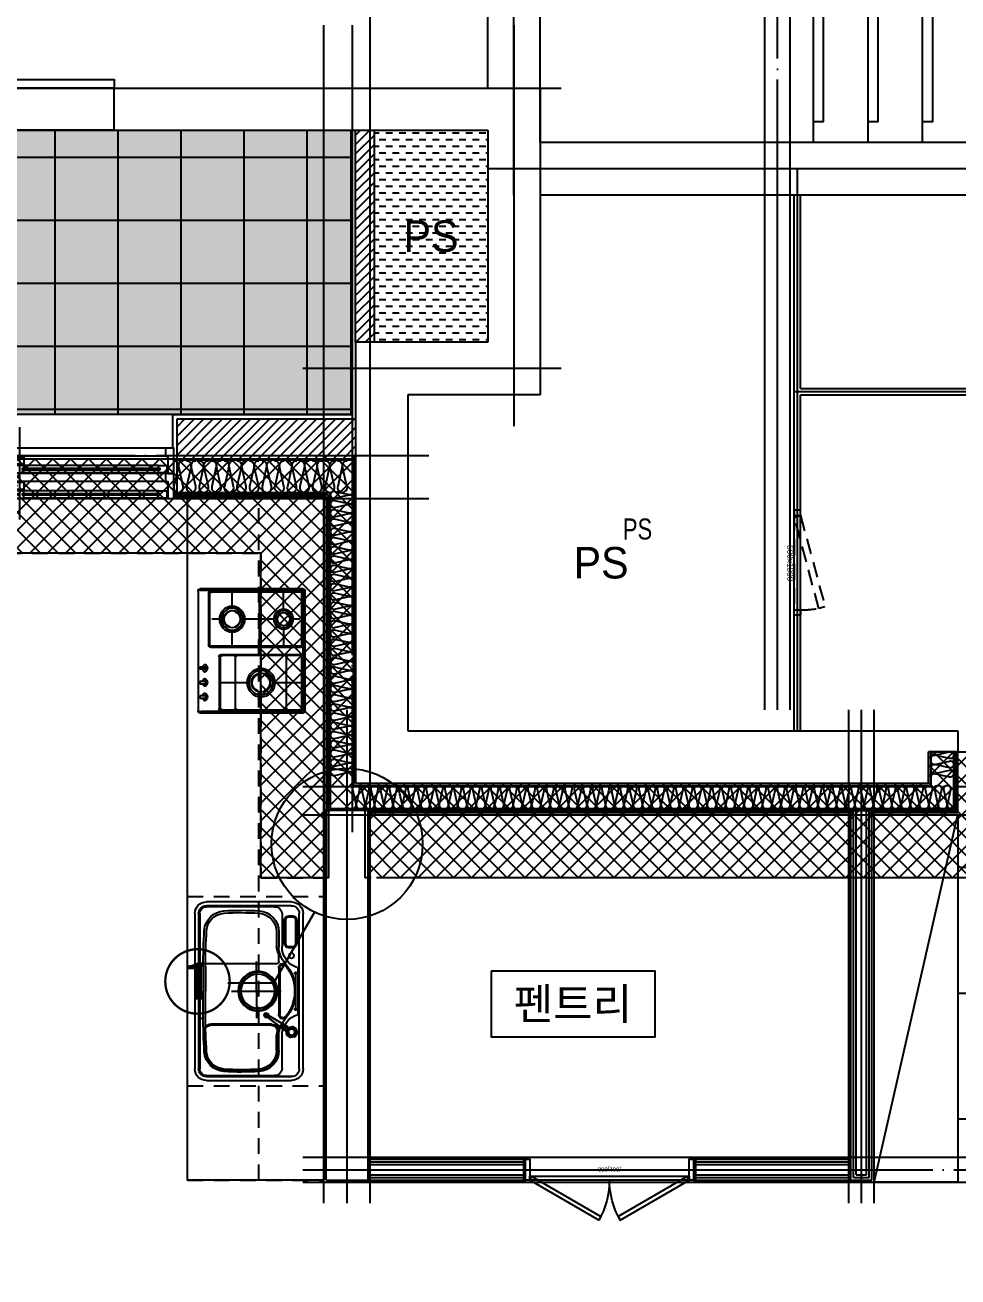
# Model space of a CAD drawing. Header units: millimetres. Extents: x -24416 to 92204, y -190080 to 23760.
# Drawn here: x 11959 to 16403, y -144708 to -138747 of the extents above; entities that cross this region are included whole.
import ezdxf
from ezdxf.enums import TextEntityAlignment as Align
from ezdxf.xclip import XClip

# ---------------------------------------------------------------- set-up
doc = ezdxf.new("R2010")
doc.units = ezdxf.units.MM
doc.header["$LTSCALE"] = 50
doc.header["$XCLIPFRAME"] = 0
for name, pattern in [('-HID', [2.5, 1.5, -1]), ('AUDIT_D_220706163347-0', [0]), ('CEN', [62, 60, -1, 0, -1]), ('HID', [2.5, 1.5, -1]), ('xr-101_102동-2F$0$HID', [2.3, 1.5, -0.8])]:
    doc.linetypes.add(name, pattern=pattern)
doc.layers.get('defpoints').update_dxf_attribs({"color": 139})
for name, color, linetype in [('A-SOL252', 252, 'Continuous'), ('A-STEEL', 4, 'Continuous'), ('A_HAT', 8, 'Continuous'), ('AA-XXXX-TEXT#LEV', 3, 'Continuous'), ('AA-단열-바닥-욕실', 30, 'Continuous'), ('ARDM', 7, 'Continuous'), ('CEN_CON', 1, 'CEN'), ('CEN_WALL', 12, 'CEN'), ('CONC', 2, 'Continuous'), ('dan1', 7, 'HID'), ('DOOR', 4, 'Continuous'), ('ELE3_CON', 7, 'Continuous'), ('ELE4', 4, 'Continuous'), ('ETC', 6, 'Continuous'), ('F-FUR-설치', 6, 'Continuous'), ('FIN', 6, 'Continuous'), ('FUR', 4, 'Continuous'), ('FUR_가전', 8, 'HID'), ('HAT', 9, 'Continuous'), ('INS', 252, 'Continuous'), ('ROM', 7, 'AUDIT_D_220706163347-0'), ('STAIR', 4, 'Continuous'), ('TEXT', 3, 'Continuous'), ('WAL', 3, 'Continuous'), ('WAL_DRY', 7, 'Continuous'), ('WIN', 4, 'Continuous'), ('X - 단위세대$0$ETC', 6, 'Continuous'), ('xr-101_102동-2F$0$AA-DWXM-DOOR(PS점검구)', 4, 'xr-101_102동-2F$0$HID'), ('논슬립', 251, 'Continuous'), ('바닥타일', 8, 'Continuous'), ('실명', 3, 'AUDIT_D_220706163347-0'), ('실명박스', 7, 'AUDIT_D_220706163347-0')]:
    doc.layers.add(name, color=color, linetype=linetype)
for name, color, linetype, plot in [('AA-CEN', 1, 'CEN', False), ('AA-XXXX-MC', 153, 'AUDIT_D_220706163347-0', False), ('Def-PrintX', 147, 'Continuous', False), ('Defpoint', 135, 'Continuous', False), ('MC', 135, 'Continuous', False), ('X - 단위세대$0$0_임시', 134, 'Continuous', False), ('xr-101_102동-2F$0$DEFPOINT', 231, 'Continuous', False)]:
    doc.layers.add(name, color=color, linetype=linetype, plot=plot)
doc.styles.add('HAUD01', font='Dotum.ttf')
doc.styles.add('HAUD02', font='Dotum.ttf', dxfattribs={"width": 0.8})
doc.styles.add('xr-101_102동-2F$0$HAUD01', font='Dotum.ttf')
doc.styles.add('돋움', font='Dotum.ttf')
pattern_1 = [(45, (-296297.877, -137577.174), (-22.4506403, 22.4506403), [])]

# ---------------------------------------------------------------- blocks, each defined once
blk = doc.blocks.new('STA-1')
at = {"layer": 'STAIR'}
for p, q in [((-3120, -1210), (-3120, 0)), ((-2860, -1210), (-2860, 0)), ((-2600, -1210), (-2600, 0)), ((-2340, -1210), (-2340, 0)), ((-2080, -1210), (-2080, 0)), ((-1820, -1210), (-1820, 0)), ((-1560, -1210), (-1560, 0)), ((-1300, -1210), (-1300, 0)), ((-3120, -605), (-600, -605)), ((-600, -1995), (-600, -605)), ((-3120, -1275), (-3120, -1260)), ((-3120, -1275), (-3120, -1260)), ((-2860, -1275), (-2860, -1260)), ((-2600, -1275), (-2600, -1260)), ((-2340, -1275), (-2340, -1260)), ((-2080, -1275), (-2080, -1260)), ((-1820, -1275), (-1820, -1260)), ((-1560, -1275), (-1560, -1260)), ((-1300, -1275), (-1300, -1260)), ((-3120, -1340), (-3120, -1325)), ((-3120, -1340), (-3120, -1325)), ((-2860, -1340), (-2860, -1325)), ((-2600, -1340), (-2600, -1325)), ((-2340, -1340), (-2340, -1325)), ((-2080, -1340), (-2080, -1325)), ((-1820, -1340), (-1820, -1325)), ((-1560, -1340), (-1560, -1325)), ((-1300, -1340), (-1300, -1325)), ((-3120, -2600), (-3120, -1390)), ((-2860, -2600), (-2860, -1390)), ((-2600, -2600), (-2600, -1390)), ((-2340, -2600), (-2340, -1390)), ((-2080, -2600), (-2080, -1390)), ((-1820, -2600), (-1820, -1390)), ((-1560, -2600), (-1560, -1390)), ((-1300, -2600), (-1300, -1390)), ((-3120, -1995), (-2080, -1995)), ((-1820, -1995), (-600, -1995))]:
    blk.add_line(p, q, dxfattribs=at)
for points in [[(-1200, -1390), (-1200, -1210), (-3220, -1210), (-3220, -1390)], [(-1250, -1340), (-1250, -1260), (-3170, -1260), (-3170, -1340)], [(-1300, -1325), (-1300, -1275), (-3120, -1275), (-3120, -1325)], [(-2080, -1995), (-2148, -1909.7), (-2148, -1942.1), (-2086.5, -1995), (-2148, -2047.9), (-2148, -2080.3)], [(-1820, -1995), (-1752, -1909.7), (-1752, -1942.1), (-1813.5, -1995), (-1752, -2047.9), (-1752, -2080.3)]]:
    blk.add_lwpolyline(points, close=True, dxfattribs=at)
blk.add_lwpolyline([(-2157.1, -2767.7), (-1956.5, -2019.1), (-1999.9, -2007.5), (-1900.1, -1982.5), (-1943.5, -1970.9), (-1742.9, -1222.3)], dxfattribs=at)
for centre in [(-3120, -605), (-3120, -1995)]:
    blk.add_circle(centre, 50, dxfattribs=at)
at = {"layer": '논슬립'}
for points in [[(-3120, -100), (-3170, -100), (-3170, -1110), (-3120, -1110)], [(-2860, -100), (-2910, -100), (-2910, -1110), (-2860, -1110)], [(-2600, -100), (-2650, -100), (-2650, -1110), (-2600, -1110)], [(-2340, -100), (-2390, -100), (-2390, -1110), (-2340, -1110)], [(-2080, -100), (-2130, -100), (-2130, -1110), (-2080, -1110)], [(-1820, -100), (-1870, -100), (-1870, -1110), (-1820, -1110)], [(-1560, -100), (-1610, -100), (-1610, -1110), (-1560, -1110)], [(-1300, -100), (-1350, -100), (-1350, -1110), (-1300, -1110)], [(-3120, -2500), (-3070, -2500), (-3070, -1490), (-3120, -1490)], [(-2860, -2500), (-2810, -2500), (-2810, -1490), (-2860, -1490)], [(-2600, -2500), (-2550, -2500), (-2550, -1490), (-2600, -1490)], [(-2340, -2500), (-2290, -2500), (-2290, -1490), (-2340, -1490)], [(-2080, -2500), (-2030, -2500), (-2030, -1490), (-2080, -1490)], [(-1820, -2500), (-1770, -2500), (-1770, -1490), (-1820, -1490)], [(-1560, -2500), (-1510, -2500), (-1510, -1490), (-1560, -1490)], [(-1300, -2500), (-1250, -2500), (-1250, -1490), (-1300, -1490)]]:
    blk.add_lwpolyline(points, dxfattribs=at)
blk = doc.blocks.new('A$C38A1636F')
at = {"layer": 'xr-101_102동-2F$0$AA-DWXM-DOOR(PS점검구)'}
for p, q in [((225, 0), (-225, 0)), ((-225, -30), (225, -30))]:
    blk.add_line(p, q, dxfattribs=at)
for points in [[(-250, 0), (-225, 0), (-225, -30), (-250, -30)], [(250, 0), (225, 0), (225, -30), (250, -30)], [(-209.7, -146.5), (-217.4, -117.5), (217.2, -1), (225, -30)]]:
    blk.add_lwpolyline(points, close=True, dxfattribs=at)
blk.add_arc((385.2, -21.3), 610.2, 180.81816, 189.07051, dxfattribs=at)
at = {"layer": 'xr-101_102동-2F$0$DEFPOINT', "style": 'xr-101_102동-2F$0$HAUD01'}
blk.add_text('500x1000', height=30, rotation=180, dxfattribs=at).set_placement((-2.5, 18.6), align=Align.MIDDLE_CENTER)
blk = doc.blocks.new('CO-106-MF', base_point=(321577.8, -11662.9))
at = {"layer": 'A-STEEL'}
for p, q in [((352677.8, -11662.9), (352677.8, -9112.9)), ((352707.8, -10032.9), (352707.8, -9112.9)), ((352707.8, -10032.9), (356887.8, -10032.9)), ((352707.8, -10062.9), (356917.8, -10062.9)), ((352707.8, -11662.9), (352707.8, -10062.9))]:
    blk.add_line(p, q, dxfattribs=at)
at = {"layer": 'CEN_CON'}
for p, q in [((351342.8, -9112.9), (351342.8, -6012.9)), ((356917.8, -8987.9), (351217.8, -8987.9)), ((352692.8, -11662.9), (352692.8, -8987.9)), ((352677.8, -10047.9), (356917.8, -10047.9))]:
    blk.add_line(p, q, dxfattribs=at)
at = {"layer": 'CONC'}
for p, q in [((351217.8, -8602.9), (351217.8, -6012.9)), ((351467.8, -8862.9), (351467.8, -6262.9)), ((356917.8, -8862.9), (351467.8, -8862.9)), ((356917.8, -9112.9), (351467.8, -9112.9))]:
    blk.add_line(p, q, dxfattribs=at)
at = {"rotation": 180}
blk.add_blockref('STA-1', (351467.8, -8862.9), dxfattribs=at)
at = {"layer": 'AA-XXXX-TEXT#LEV', "rotation": 90}
blk.add_blockref('A$C38A1636F', (352677.8, -10862.9), dxfattribs=at)
at = {"layer": 'Def-PrintX', "style": 'HAUD02', "width": 0.8}
blk.add_text('PS', height=100, dxfattribs=at).set_placement((351861.6, -10752.4))
blk = doc.blocks.new('WIN_이중창_1500')
at = {"layer": 'Defpoint'}
for p, q in [((-15, 240), (-15, 0)), ((1485, 240), (1485, 0))]:
    blk.add_line(p, q, dxfattribs=at)
at = {"layer": 'WIN'}
blk.add_line((735, -100), (735, 340), dxfattribs=at)
at = {"layer": 'WIN', "color": 8}
for p, q in [((1442, 240), (28, 240)), ((715, 196), (73, 196)), ((1397, 237), (755, 237)), ((1397, 202), (755, 202)), ((1430, 158), (40, 158)), ((1430, 120), (40, 120)), ((715, 161), (73, 161)), ((715, 76), (73, 76)), ((1397, 117), (755, 117)), ((1397, 82), (755, 82)), ((1430, 38), (40, 38)), ((1430, 0), (40, 0)), ((715, 41), (73, 41))]:
    blk.add_line(p, q, dxfattribs=at)
at = {"layer": 'WIN'}
for points in [[(40, 158), (28, 158), (28, 240), (0, 240), (0, 120), (40, 120), (40, 158)], [(1430, 158), (1442, 158), (1442, 240), (1470, 240), (1470, 120), (1430, 120), (1430, 158)], [(73, 175.5), (73, 161), (33, 161), (33, 196), (73, 196), (73, 181.5)], [(722, 181.5), (722, 175.5), (66, 175.5), (66, 181.5), (722, 181.5)], [(755, 216.5), (755, 202), (715, 202), (715, 237), (755, 237), (755, 222.5)], [(715, 175.5), (715, 161), (755, 161), (755, 196), (715, 196), (715, 181.5)], [(1404, 222.5), (1404, 216.5), (748, 216.5), (748, 222.5), (1404, 222.5)], [(1397, 216.5), (1397, 202), (1437, 202), (1437, 237), (1397, 237), (1397, 222.5)], [(40, 38), (28, 38), (28, 120), (0, 120), (0, 0), (40, 0), (40, 38)], [(1430, 38), (1442, 38), (1442, 120), (1470, 120), (1470, 0), (1430, 0), (1430, 38)], [(73, 55.5), (73, 41), (33, 41), (33, 76), (73, 76), (73, 61.5)], [(722, 61.5), (722, 55.5), (66, 55.5), (66, 61.5), (722, 61.5)], [(755, 96.5), (755, 82), (715, 82), (715, 117), (755, 117), (755, 102.5)], [(715, 55.5), (715, 41), (755, 41), (755, 76), (715, 76), (715, 61.5)], [(1404, 102.5), (1404, 96.5), (748, 96.5), (748, 102.5), (1404, 102.5)], [(1397, 96.5), (1397, 82), (1437, 82), (1437, 117), (1397, 117), (1397, 102.5)]]:
    blk.add_lwpolyline(points, dxfattribs=at)
blk = doc.blocks.new('insul1')
blk.add_lwpolyline([(0, 0, 0.480617), (0.146, 0.183), (0.004, 0.817, -1.249969), (0.296, 0.817), (0.154, 0.183, 0.480617), (0.3, 0, 0.480617)], format="xyb")
blk = doc.blocks.new('DOOR-800(100)')
at = {"layer": 'DOOR'}
for points in [[(359.1, 272.7), (349.1, 290), (20, 100), (30, 82.7)], [(440.9, 272.7), (450.9, 290), (780, 100), (770, 82.7)], [(20, 100), (0, 100), (0, 0), (20, 0)], [(780, 80), (780, 100), (20, 100), (20, 80)], [(800, 100), (780, 100), (780, 0), (800, 0)]]:
    blk.add_lwpolyline(points, close=True, dxfattribs=at)
for centre, start, end in [((20, 100), 0, 30), ((780, 100), 150, 180)]:
    blk.add_arc(centre, 380, start, end, dxfattribs=at)
at = {"layer": 'X - 단위세대$0$0_임시'}
for p, q in [((-10, 0), (-10, 100)), ((810, 0), (810, 100))]:
    blk.add_line(p, q, dxfattribs=at)
at = {"layer": 'X - 단위세대$0$0_임시', "style": 'HAUD02'}
blk.add_text('800(100)', height=20, dxfattribs=at).set_placement((400.3, 46.2), align=Align.MIDDLE)
blk = doc.blocks.new('K-sink')
at = {"layer": 'FUR'}
for p, q in [((-370, -105), (370, -105)), ((-425, -565), (-425, -160)), ((-407, -160), (-407, -565)), ((-407, -565), (-407, -160)), ((-370, -123), (370, -123)), ((-208.1, -150.2), (-210.6, -162.4)), ((-208.1, -150.2), (-210.6, -162.4)), ((-210.6, -162.4), (-203.8, -172.8)), ((-210.6, -162.4), (-203.8, -172.8)), ((-197.8, -143.4), (-208.1, -150.2)), ((-197.8, -143.4), (-208.1, -150.2)), ((-203.8, -172.8), (-191.6, -175.3)), ((-203.8, -172.8), (-191.6, -175.3)), ((-185.6, -145.9), (-197.8, -143.4)), ((-185.6, -145.9), (-197.8, -143.4)), ((-191.6, -175.3), (-181.2, -168.4)), ((-191.6, -175.3), (-181.2, -168.4)), ((-178.7, -156.2), (-185.6, -145.9)), ((-178.7, -156.2), (-185.6, -145.9)), ((-181.2, -168.4), (-178.7, -156.2)), ((-181.2, -168.4), (-178.7, -156.2)), ((-108.2, -128), (108.2, -128)), ((206.6, -155.1), (206.6, -172.4)), ((339.1, -135.1), (226.6, -135.1)), ((359.1, -172.4), (359.1, -155.1)), ((407, -160), (407, -565)), ((425, -160), (425, -565)), ((-367, -205), (-211.7, -205)), ((-282.3, -220), (-192, -220)), ((-282.3, -220), (-211.7, -220)), ((130, -230), (130, -602)), ((140, -220), (211.7, -220)), ((367, -205), (211.7, -205)), ((282.3, -220), (211.7, -220)), ((226.6, -192.4), (339.1, -192.4)), ((-402, -565), (-402, -240)), ((-157, -255), (-157, -544.5)), ((402, -240), (402, -565)), ((-129.7, -584.6), (-130.3, -592.4)), ((-118, -580), (0, -580)), ((118, -580), (0, -580)), ((129.7, -584.6), (130.3, -592.4)), ((135.3, -597), (-370, -597)), ((370, -602), (-370, -602)), ((370, -620), (-370, -620)), ((370, -597), (135.3, -597))]:
    blk.add_line(p, q, dxfattribs=at)
at = {"layer": 'FUR', "ltscale": 0.6}
for p, q in [((-217.1, -144.2), (-221.2, -164.5)), ((-221.2, -164.5), (-209.8, -181.7)), ((-199.9, -132.8), (-217.1, -144.2)), ((-179.6, -136.9), (-199.9, -132.8)), ((-191.6, -175.3), (-169.5, -208.6)), ((-189.5, -185.9), (-172.2, -174.4)), ((-168.1, -154.1), (-179.6, -136.9)), ((-172.2, -174.4), (-168.1, -154.1)), ((-209.8, -181.7), (-189.5, -185.9))]:
    blk.add_line(p, q, dxfattribs=at)
at = {"layer": 'FUR', "color": 199}
for p, q in [((-76.6, -140), (-93.4, -140)), ((87.5, -140), (-87.5, -140)), ((-85, -148.4), (-85, -131.6)), ((93.4, -140), (76.6, -140)), ((85, -148.4), (85, -131.6)), ((-282.3, -231), (-211.7, -231)), ((0, -445), (0, -208.5)), ((0, -326.8), (-129.1, -326.8)), ((0, -326.8), (140.9, -326.8))]:
    blk.add_line(p, q, dxfattribs=at)
at = {"layer": 'FUR', "color": 199, "ltscale": 0.5}
for p, q in [((211.6, -155.1), (211.6, -172.4)), ((339.1, -140.1), (226.6, -140.1)), ((354.1, -172.4), (354.1, -155.1)), ((-282.3, -226), (-192, -226)), ((-122.6, -189.3), (-120.6, -186.7)), ((110.6, -215), (-110.6, -215)), ((122.6, -189.3), (120.3, -186.5)), ((282.3, -231), (211.7, -231)), ((226.6, -187.4), (339.1, -187.4)), ((-162, -256), (-162, -543.5)), ((-118, -569), (0, -569)), ((118, -569), (0, -569))]:
    blk.add_line(p, q, dxfattribs=at)
at = {"layer": 'FUR', "ltscale": 0.5}
blk.add_line((110.6, -220), (-110.6, -220), dxfattribs=at)
at = {"layer": 'FUR', "color": 199}
for centre, radius in [((-195.2, -158.9), 21.9), ((-85, -140), 2.5), ((85, -140), 2.5), ((0, -320), 90), ((0, -320), 81)]:
    blk.add_circle(centre, radius, dxfattribs=at)
at = {"layer": 'FUR'}
for centre, radius in [((169.6, -160), 12.2), ((0, -320), 94.5)]:
    blk.add_circle(centre, radius, dxfattribs=at)
for centre, radius, start, end in [((-370, -160), 55, 90, 180), ((370, -160), 55, 0, 90), ((-370, -160), 37, 90, 180), ((-211.7, -100), 105, 270, 343.31935), ((0, -340), 200, 90, 131.40962), ((-108.2, -131), 3, 90, 163.31935), ((0, -340), 200, 48.59038, 90), ((108.2, -131), 3, 16.68065, 90), ((211.7, -100), 105, 196.68065, 270), ((226.6, -155.1), 20, 90, 180), ((226.6, -172.4), 20, 180, 270), ((339.1, -155.1), 20, 360, 90), ((339.1, -172.4), 20, 270, 0), ((370, -160), 37, 0, 90), ((-367, -240), 35, 90, 180), ((-282.3, -320), 100, 90, 176.17745), ((-211.7, -100), 120, 270, 311.40962), ((-192, -255), 35, 0, 90), ((140, -230), 10, 90.02498, 180), ((211.7, -100), 120, 228.59038, 270), ((282.3, -320), 100, 3.82255, 90), ((367, -240), 35, 0, 90), ((914.2, -400), 1299.2, 176.17512, 183.59876), ((-915, -400), 1300, 356.40356, 3.82255), ((-282.6, -475.3), 100, 183.59644, 266.1102), ((282.6, -475.3), 100, 273.8898, 356.40356), ((-370, -565), 55, 180, 270), ((-370, -565), 37, 180, 270), ((-370, -565), 32, 180, 270), ((-140.2, 1619.9), 2200, 266.1102, 270.57759), ((-192, -544.5), 35, 268.62723, 0), ((-135.3, -592), 5, 270, 355), ((-124.7, -585.1), 5, 90.40284, 175), ((140.2, 1619.9), 2200, 269.42241, 273.8898), ((140.2, 1619.9), 2200, 269.42241, 269.59716), ((124.7, -585.1), 5, 5, 89.59716), ((138.7, -588.4), 8.66, 181.05594, 263.17769), ((135.3, -592), 5, 185, 270), ((370, -565), 32, 270, 0), ((370, -565), 37, 270, 0), ((370, -565), 55, 270, 0)]:
    blk.add_arc(centre, radius, start, end, dxfattribs=at)
at = {"layer": 'FUR', "color": 199, "ltscale": 0.5}
for centre, radius, start, end in [((0, -340), 195, 90, 128.18582), ((0, -340), 195, 51.92602, 90), ((226.6, -155.1), 15, 90, 180), ((226.6, -172.4), 15, 180, 270), ((339.1, -155.1), 15, 0, 90), ((339.1, -172.4), 15, 270, 0), ((-282.3, -320), 94, 90, 176.17745), ((-192, -256), 30, 0, 90), ((-112.1, -200.1), 15, 134.24852, 274.39442), ((112.1, -200.1), 15, 265.60558, 45.75148), ((222.9, -131.6), 100, 228.77437, 263.51916), ((282.3, -320), 89, 3.82255, 90), ((915, -400), 1294, 176.17745, 183.59644), ((-915, -400), 1289, 356.40356, 3.82255), ((-282.6, -475.3), 94, 183.59644, 266.1102), ((282.6, -475.3), 89, 273.8898, 356.40356), ((-140.2, 1619.9), 2194, 266.1102, 268.6266), ((-192, -543.5), 30, 268.6266, 0), ((140.2, 1619.9), 2189, 269.42241, 273.8898)]:
    blk.add_arc(centre, radius, start, end, dxfattribs=at)
at = {"layer": 'FUR', "color": 199}
for centre, radius, start, end in [((-282.3, -320), 89, 90, 176.17745), ((-222.9, -131.6), 100, 276.48084, 311.22563), ((914.2, -400), 1288.2, 176.17512, 183.59876), ((-282.6, -475.3), 89, 183.59644, 266.1102), ((-140.2, 1619.9), 2189, 266.1102, 270.57759)]:
    blk.add_arc(centre, radius, start, end, dxfattribs=at)
at = {"layer": 'FUR', "ltscale": 0.5}
for centre, start, end in [((-112.1, -200.1), 134.24852, 274.39442), ((112.1, -200.1), 265.60558, 45.75148)]:
    blk.add_arc(centre, 20, start, end, dxfattribs=at)
at = {"layer": 'FUR', "ltscale": 0.6}
for points in [[(-221.2, -164.5), (-210.6, -162.4), (-208.1, -150.2), (-217.1, -144.2)], [(-209.8, -181.7), (-203.8, -172.8), (-210.6, -162.4), (-221.2, -164.5)], [(-217.1, -144.2), (-199.9, -132.8), (-197.8, -143.4), (-208.1, -150.2)], [(-209.8, -181.7), (-189.5, -185.9), (-191.6, -175.3), (-203.8, -172.8)], [(-199.9, -132.8), (-197.8, -143.4), (-185.6, -145.9), (-179.6, -136.9)], [(-184, -194.2), (-189.5, -185.9), (-191.6, -175.3), (-184, -194.2)], [(-191.6, -175.3), (-169.5, -208.6), (-191.6, -175.3)], [(-179.6, -136.9), (-185.6, -145.9), (-178.7, -156.2), (-168.1, -154.1)], [(-172.2, -174.4), (-168.1, -154.1), (-178.7, -156.2), (-181.2, -168.4)], [(-172.2, -174.4), (-166.7, -182.8), (-166.7, -182.8), (-181.2, -168.4)], [(-159.1, -201.7), (-181.2, -168.4), (-181.2, -168.4), (-159.1, -201.7)], [(-124.5, -274.7), (-124.5, -274.7), (-184, -194.2)], [(-115.8, -269), (-115.3, -268.8), (-124.9, -275.1), (-124.5, -274.7)], [(-115.1, -273.3), (-115.8, -269), (-124.5, -274.7), (-120.8, -277.1)], [(-124.2, -286.5), (-120.4, -284), (-114.2, -287.1), (-113.9, -291.7)], [(-104.4, -285.4), (-113.9, -291.7), (-114.2, -287.1), (-108.5, -283.3)], [(-105.1, -273.9), (-108.9, -276.4), (-108.5, -283.3), (-104.4, -285.4)]]:
    blk.add_3dface(points, dxfattribs=at)
at = {"layer": 'FUR', "ltscale": 0.6, "invisible_edges": 8}
for points in [[(-191.6, -175.3), (-203.8, -172.8), (-210.6, -162.4), (-208.1, -150.2)], [(-197.8, -143.4), (-185.6, -145.9), (-178.7, -156.2), (-181.2, -168.4)], [(-124.9, -275.1), (-124.5, -274.7), (-124.5, -274.7), (-120.8, -277.1)], [(-120.8, -277.1), (-120.4, -284), (-124.2, -286.5), (-124.9, -275.1)], [(-120.4, -284), (-120.8, -277.1), (-115.1, -273.3), (-108.9, -276.4)], [(-108.9, -276.4), (-108.5, -283.3), (-114.2, -287.1), (-120.4, -284)], [(-108.9, -276.4), (-105.1, -273.9), (-115.3, -268.8), (-115.8, -269)], [(-115.8, -269), (-115.8, -269), (-115.1, -273.3), (-108.9, -276.4)]]:
    blk.add_3dface(points, dxfattribs=at)
at = {"layer": 'FUR', "invisible_edges": 10}
blk.add_3dface([(-208.1, -150.2), (-197.8, -143.4), (-181.2, -168.4), (-191.6, -175.3)], dxfattribs=at)
at = {"layer": 'FUR'}
for points in [[(-189.5, -185.9), (-191.6, -175.3), (-181.2, -168.4), (-172.2, -174.4)], [(-166.7, -182.8), (-181.2, -168.4), (-191.6, -175.3), (-184, -194.2)], [(-181.2, -168.4), (-191.6, -175.3), (-169.5, -208.6), (-159.1, -201.7)], [(-169.5, -208.6), (-159.1, -201.7), (-181.2, -168.4), (-191.6, -175.3)], [(-172.2, -174.4), (-166.7, -182.8), (-184, -194.2), (-189.5, -185.9)], [(-184, -194.2), (-166.7, -182.8), (-115.8, -269), (-124.5, -274.7)], [(-115.8, -269), (-166.7, -182.8), (-184, -194.2), (-124.5, -274.7)], [(-115.8, -269), (-115.8, -269), (-166.7, -182.8)]]:
    blk.add_3dface(points, dxfattribs=at)
blk = doc.blocks.new('싱크')
at = {"layer": 'defpoints'}
for p, q in [((-18.3, 0), (-18.3, 1350)), ((631.7, 0), (631.7, 1350))]:
    blk.add_line(p, q, dxfattribs=at)
at = {"layer": 'defpoints', "linetype": '-HID'}
for p, q in [((631.7, 1350), (-18.3, 1350)), ((631.7, 450), (-18.3, 450)), ((631.7, 0), (-18.3, 0))]:
    blk.add_line(p, q, dxfattribs=at)
at = {"layer": 'FUR_가전', "rotation": 90}
blk.add_blockref('K-sink', (-23.3, 900), dxfattribs=at)
blk = doc.blocks.new('쿡탑')
at = {"layer": 'FUR'}
for p, q in [((460711, 189095.4), (460711, 189585.4)), ((460712, 189582.4), (460712, 189318.9)), ((460719, 189103.9), (460719, 189577.4)), ((460721, 189595.4), (461291, 189595.4)), ((460721, 189195.4), (460721, 189575.4)), ((460722, 189592.4), (461290, 189592.4)), ((460726, 189267.1), (460726, 189570.4)), ((460729, 189587.4), (461283, 189587.4)), ((460731, 189585.4), (461281, 189585.4)), ((460736, 189580.4), (460973.5, 189580.4)), ((460854.8, 189580.4), (460854.8, 189452.6)), ((460983.5, 189570.4), (460983.5, 189508.6)), ((460988.5, 189195.4), (460988.5, 189575.4)), ((461023.5, 189145.4), (461023.5, 189575.4)), ((461028.5, 189570.4), (461028.5, 189495.4)), ((461038.5, 189580.4), (461276, 189580.4)), ((461157.3, 189570.4), (461157.3, 189532.9)), ((461286, 189570.4), (461286, 189150.4)), ((461291, 189575.4), (461291, 189145.4)), ((461293, 189577.4), (461293, 189103.9)), ((461300, 189582.4), (461300, 189338.9)), ((461301, 189585.4), (461301, 189095.4)), ((460728, 189508.6), (460726, 189508.6)), ((460728, 189503.6), (460726, 189503.6)), ((460730.3, 189506.1), (460979.2, 189506.1)), ((460981.6, 189508.6), (460983.5, 189508.6)), ((460981.6, 189503.6), (460983.5, 189503.6)), ((460983.5, 189503.6), (460983.5, 189267.1)), ((461030.5, 189495.4), (461028.5, 189495.4)), ((461028.5, 189490.4), (461028.5, 189250.4)), ((461030.5, 189490.4), (461028.5, 189490.4)), ((461117.2, 189492.9), (461032.9, 189492.9)), ((461197.3, 189492.9), (461281.7, 189492.9)), ((461284.1, 189495.4), (461286, 189495.4)), ((461284.1, 189490.4), (461286, 189490.4)), ((461157.3, 189452.8), (461157.3, 189300.1)), ((460726, 189385.4), (460787.6, 189385.4)), ((460922, 189385.4), (460983.5, 189385.4)), ((461286, 189376.5), (461028.5, 189376.5)), ((460714, 189156.9), (460712, 189318.9)), ((460854.8, 189318.1), (460854.8, 189190.4)), ((461298, 189156.9), (461300, 189338.9)), ((460728, 189267.1), (460726, 189267.1)), ((460726, 189200.4), (460726, 189262.1)), ((460728, 189262.1), (460726, 189262.1)), ((460730.3, 189264.6), (460979.2, 189264.6)), ((460981.6, 189267.1), (460983.5, 189267.1)), ((460981.6, 189262.1), (460983.5, 189262.1)), ((460983.5, 189262.1), (460983.5, 189200.4)), ((461030.5, 189250.4), (461028.5, 189250.4)), ((461284.1, 189250.4), (461286, 189250.4)), ((461028.5, 189245.4), (461028.5, 189150.4)), ((461030.5, 189245.4), (461028.5, 189245.4)), ((461032.8, 189247.9), (461105, 189247.9)), ((461157.3, 189195.6), (461157.3, 189150.4)), ((461209.6, 189247.9), (461281.7, 189247.9)), ((461284.1, 189245.4), (461286, 189245.4)), ((460714, 189156.9), (460714, 189095.4)), ((460978.5, 189185.4), (460731, 189185.4)), ((460973.5, 189190.4), (460736, 189190.4)), ((461281, 189135.4), (461033.5, 189135.4)), ((461276, 189140.4), (461038.5, 189140.4)), ((461298, 189156.9), (461298, 189095.4)), ((461291, 189085.4), (460721, 189085.4)), ((460770.5, 189113.9), (460780.7, 189104.7)), ((460770.5, 189113.9), (460780.7, 189104.7)), ((460780.9, 189123.2), (460792.2, 189123.2)), ((460780.9, 189094.2), (460780.9, 189123.2)), ((460780.9, 189123.2), (460792.2, 189123.2)), ((460780.9, 189094.2), (460780.9, 189123.2)), ((460792.2, 189094.2), (460780.9, 189094.2)), ((460792.2, 189094.2), (460780.9, 189094.2)), ((460792.2, 189123.2), (460792.2, 189094.2)), ((460792.2, 189123.2), (460792.2, 189094.2)), ((460803.4, 189113.7), (460792.2, 189104.5)), ((460803.4, 189113.7), (460792.2, 189104.5)), ((460839.4, 189113.9), (460849.6, 189104.7)), ((460839.4, 189113.9), (460849.6, 189104.7)), ((460839.4, 189113.9), (460849.6, 189104.7)), ((460839.4, 189113.9), (460849.6, 189104.7)), ((460839.4, 189113.9), (460849.6, 189104.7)), ((460839.4, 189113.9), (460849.6, 189104.7)), ((460839.4, 189113.9), (460849.6, 189104.7)), ((460839.4, 189113.9), (460849.6, 189104.7)), ((460849.9, 189123.1), (460861.2, 189123.1)), ((460849.9, 189094.2), (460849.9, 189123.1)), ((460849.9, 189123.1), (460861.2, 189123.1)), ((460849.9, 189094.2), (460849.9, 189123.1)), ((460849.9, 189123.1), (460861.2, 189123.1)), ((460849.9, 189094.2), (460849.9, 189123.1)), ((460849.9, 189123.1), (460861.2, 189123.1)), ((460849.9, 189094.2), (460849.9, 189123.1)), ((460849.9, 189123.1), (460861.2, 189123.1)), ((460849.9, 189094.2), (460849.9, 189123.1)), ((460849.9, 189123.1), (460861.2, 189123.1)), ((460849.9, 189094.2), (460849.9, 189123.1)), ((460849.9, 189123.1), (460861.2, 189123.1)), ((460849.9, 189094.2), (460849.9, 189123.1)), ((460849.9, 189123.1), (460861.2, 189123.1)), ((460849.9, 189094.2), (460849.9, 189123.1)), ((460861.2, 189094.2), (460849.9, 189094.2)), ((460861.2, 189094.2), (460849.9, 189094.2)), ((460861.2, 189094.2), (460849.9, 189094.2)), ((460861.2, 189094.2), (460849.9, 189094.2)), ((460861.2, 189094.2), (460849.9, 189094.2)), ((460861.2, 189094.2), (460849.9, 189094.2)), ((460861.2, 189094.2), (460849.9, 189094.2)), ((460861.2, 189094.2), (460849.9, 189094.2)), ((460872.3, 189113.7), (460861.1, 189104.5)), ((460872.3, 189113.7), (460861.1, 189104.5)), ((460872.3, 189113.7), (460861.1, 189104.5)), ((460872.3, 189113.7), (460861.1, 189104.5)), ((460872.3, 189113.7), (460861.1, 189104.5)), ((460872.3, 189113.7), (460861.1, 189104.5)), ((460872.3, 189113.7), (460861.1, 189104.5)), ((460872.3, 189113.7), (460861.1, 189104.5)), ((460861.2, 189123.1), (460861.2, 189094.2)), ((460861.2, 189123.1), (460861.2, 189094.2)), ((460861.2, 189123.1), (460861.2, 189094.2)), ((460861.2, 189123.1), (460861.2, 189094.2)), ((460861.2, 189123.1), (460861.2, 189094.2)), ((460861.2, 189123.1), (460861.2, 189094.2)), ((460861.2, 189123.1), (460861.2, 189094.2)), ((460861.2, 189123.1), (460861.2, 189094.2)), ((460907.3, 189113.7), (460918.4, 189104.5)), ((460907.3, 189113.7), (460918.4, 189104.5)), ((460907.3, 189113.7), (460918.4, 189104.5)), ((460907.3, 189113.7), (460918.4, 189104.5)), ((460907.3, 189113.7), (460918.4, 189104.5)), ((460907.3, 189113.7), (460918.4, 189104.5)), ((460907.3, 189113.7), (460918.4, 189104.5)), ((460907.3, 189113.7), (460918.4, 189104.5)), ((460929.7, 189123.1), (460918.4, 189123.1)), ((460918.4, 189123.1), (460918.4, 189094.2)), ((460929.7, 189123.1), (460918.4, 189123.1)), ((460918.4, 189123.1), (460918.4, 189094.2)), ((460929.7, 189123.1), (460918.4, 189123.1)), ((460918.4, 189123.1), (460918.4, 189094.2)), ((460929.7, 189123.1), (460918.4, 189123.1)), ((460918.4, 189123.1), (460918.4, 189094.2)), ((460929.7, 189123.1), (460918.4, 189123.1)), ((460918.4, 189123.1), (460918.4, 189094.2)), ((460929.7, 189123.1), (460918.4, 189123.1)), ((460918.4, 189123.1), (460918.4, 189094.2)), ((460929.7, 189123.1), (460918.4, 189123.1)), ((460918.4, 189123.1), (460918.4, 189094.2)), ((460929.7, 189123.1), (460918.4, 189123.1)), ((460918.4, 189123.1), (460918.4, 189094.2)), ((460918.4, 189094.2), (460929.7, 189094.2)), ((460918.4, 189094.2), (460929.7, 189094.2)), ((460918.4, 189094.2), (460929.7, 189094.2)), ((460918.4, 189094.2), (460929.7, 189094.2)), ((460918.4, 189094.2), (460929.7, 189094.2)), ((460918.4, 189094.2), (460929.7, 189094.2)), ((460918.4, 189094.2), (460929.7, 189094.2)), ((460918.4, 189094.2), (460929.7, 189094.2)), ((460929.7, 189094.2), (460929.7, 189123.1)), ((460929.7, 189094.2), (460929.7, 189123.1)), ((460929.7, 189094.2), (460929.7, 189123.1)), ((460929.7, 189094.2), (460929.7, 189123.1)), ((460929.7, 189094.2), (460929.7, 189123.1)), ((460929.7, 189094.2), (460929.7, 189123.1)), ((460929.7, 189094.2), (460929.7, 189123.1)), ((460929.7, 189094.2), (460929.7, 189123.1)), ((460940.2, 189113.9), (460930, 189104.7)), ((460940.2, 189113.9), (460930, 189104.7)), ((460940.2, 189113.9), (460930, 189104.7)), ((460940.2, 189113.9), (460930, 189104.7)), ((460940.2, 189113.9), (460930, 189104.7)), ((460940.2, 189113.9), (460930, 189104.7)), ((460940.2, 189113.9), (460930, 189104.7)), ((460940.2, 189113.9), (460930, 189104.7))]:
    blk.add_line(p, q, dxfattribs=at)
for centre, radius in [((461157.3, 189492.9), 46.7), ((461157.3, 189492.9), 40), ((460854.8, 189385.4), 67.2), ((460854.8, 189385.4), 57.7), ((461157.3, 189247.9), 60.9), ((461157.3, 189247.9), 52.3)]:
    blk.add_circle(centre, radius, dxfattribs=at)
for centre, radius, start, end in [((460721, 189585.4), 10, 90, 180), ((460722, 189582.4), 10, 90, 180), ((460729, 189577.4), 10, 90, 180), ((460731, 189575.4), 10, 90, 180), ((460736, 189570.4), 10, 90, 180), ((460973.5, 189570.4), 10, 0, 90), ((460978.5, 189575.4), 10, 0, 90), ((461033.5, 189575.4), 10, 90, 180), ((461038.5, 189570.4), 10, 90, 180), ((461276, 189570.4), 10, 0, 90), ((461281, 189575.4), 10, 0, 90), ((461283, 189577.4), 10, 0, 90), ((461290, 189582.4), 10, 0, 90), ((461291, 189585.4), 10, 0, 90), ((460727.8, 189506.1), 2.51, 274.24151, 85.75849), ((460981.7, 189506.1), 2.51, 94.24151, 265.75849), ((461030.3, 189492.9), 2.51, 274.24151, 85.75849), ((461157.3, 189492.9), 31.4, 46.33785, 40.71939), ((461157.9, 189550.4), 55.6, 237.23015, 237.66153), ((461129, 189504.7), 1.53, 237.66153, 337.21808), ((461157.3, 189492.9), 29.2, 21.5687, 157.21808), ((461185.8, 189504.1), 1.53, 201.5687, 301.12525), ((461157.9, 189550.4), 55.6, 301.12525, 301.55664), ((461284.2, 189492.9), 2.51, 94.24151, 265.75849), ((460854.8, 189385.4), 45.2, 46.33785, 40.71939), ((461156.1, 189435.2), 55.6, 120.49991, 120.93946), ((461128.7, 189481.7), 1.53, 21.25781, 120.49991), ((461157.3, 189492.9), 29.2, 201.25781, 336.40541), ((461185.4, 189480.6), 1.53, 57.1633, 156.40541), ((461156.1, 189435.2), 55.6, 56.72375, 57.1633), ((460853.1, 189302.3), 80, 120.49991, 120.93946), ((460855.7, 189468.2), 80, 237.23015, 237.66153), ((460813.6, 189369.3), 2.21, 21.25781, 120.49991), ((460814, 189402.5), 2.21, 237.66153, 337.21808), ((460854.8, 189385.4), 42, 201.25781, 336.40541), ((460854.8, 189385.4), 42, 21.5687, 157.21808), ((460895.3, 189367.7), 2.21, 57.1633, 156.40541), ((460895.9, 189401.6), 2.21, 201.5687, 301.12525), ((460853.1, 189302.3), 80, 56.72375, 57.1633), ((460855.7, 189468.2), 80, 301.12525, 301.55664), ((460727.8, 189264.6), 2.51, 274.24151, 85.75849), ((460981.7, 189264.6), 2.51, 94.24151, 265.75849), ((461030.3, 189247.9), 2.51, 274.24151, 85.75849), ((461157.3, 189247.9), 41, 46.33785, 40.71939), ((461158.1, 189323), 72.6, 237.23015, 237.66153), ((461120.3, 189263.4), 2, 237.66153, 337.21808), ((461157.3, 189247.9), 38.1, 21.5687, 157.21808), ((461194.5, 189262.6), 2, 201.5687, 301.12525), ((461158.1, 189323), 72.6, 301.12525, 301.55664), ((461284.2, 189247.9), 2.51, 94.24151, 265.75849), ((460731, 189195.4), 10, 180, 270), ((460736, 189200.4), 10, 180, 270), ((460973.5, 189200.4), 10, 270, 0), ((460978.5, 189195.4), 10, 270, 0), ((461155.7, 189172.5), 72.6, 120.49991, 120.93946), ((461119.9, 189233.3), 2, 21.25781, 120.49991), ((461157.3, 189247.9), 38.1, 201.25781, 336.40541), ((461194, 189231.8), 2, 57.1633, 156.40541), ((461155.7, 189172.5), 72.6, 56.72375, 57.1633), ((461033.5, 189145.4), 10, 180, 270), ((461038.5, 189150.4), 10, 180, 270), ((461276, 189150.4), 10, 270, 0), ((461281, 189145.4), 10, 270, 0), ((460721, 189095.4), 10, 180, 270), ((460708.5, 189096.9), 5.72, 302.47301, 344.45227), ((460658.6, 189105.8), 60.4, 341.57206, 1.81603), ((460773.8, 189117.6), 5, 148.53566, 228.04706), ((460773.8, 189117.6), 5, 148.53566, 228.04706), ((460776.4, 189115.1), 8.47, 57.30133, 148.17684), ((460776.4, 189115.1), 8.47, 57.30133, 148.17684), ((460787, 189109.6), 20.4, 31.25646, 148.53566), ((460787, 189109.6), 20.4, 31.25646, 148.53566), ((460796.9, 189113.5), 9.86, 34.72293, 117.60774), ((460796.9, 189113.5), 9.86, 34.72293, 117.60774), ((460800.2, 189117.6), 5, 309.45948, 31.25646), ((460800.2, 189117.6), 5, 309.45948, 31.25646), ((460842.8, 189117.6), 5, 148.53566, 228.04706), ((460842.8, 189117.6), 5, 148.53566, 228.04706), ((460842.8, 189117.6), 5, 148.53566, 228.04706), ((460842.8, 189117.6), 5, 148.53566, 228.04706), ((460842.8, 189117.6), 5, 148.53566, 228.04706), ((460842.8, 189117.6), 5, 148.53566, 228.04706), ((460842.8, 189117.6), 5, 148.53566, 228.04706), ((460842.8, 189117.6), 5, 148.53566, 228.04706), ((460845.3, 189115), 8.47, 57.30133, 148.17684), ((460845.3, 189115), 8.47, 57.30133, 148.17684), ((460845.3, 189115), 8.47, 57.30133, 148.17684), ((460845.3, 189115), 8.47, 57.30133, 148.17684), ((460845.3, 189115), 8.47, 57.30133, 148.17684), ((460845.3, 189115), 8.47, 57.30133, 148.17684), ((460845.3, 189115), 8.47, 57.30133, 148.17684), ((460845.3, 189115), 8.47, 57.30133, 148.17684), ((460855.9, 189109.5), 20.4, 31.25646, 148.53566), ((460855.9, 189109.5), 20.4, 31.25646, 148.53566), ((460855.9, 189109.5), 20.4, 31.25646, 148.53566), ((460855.9, 189109.5), 20.4, 31.25646, 148.53566), ((460855.9, 189109.5), 20.4, 31.25646, 148.53566), ((460855.9, 189109.5), 20.4, 31.25646, 148.53566), ((460855.9, 189109.5), 20.4, 31.25646, 148.53566), ((460855.9, 189109.5), 20.4, 31.25646, 148.53566), ((460865.8, 189113.4), 9.86, 34.72293, 117.60774), ((460865.8, 189113.4), 9.86, 34.72293, 117.60774), ((460865.8, 189113.4), 9.86, 34.72293, 117.60774), ((460865.8, 189113.4), 9.86, 34.72293, 117.60774), ((460865.8, 189113.4), 9.86, 34.72293, 117.60774), ((460865.8, 189113.4), 9.86, 34.72293, 117.60774), ((460865.8, 189113.4), 9.86, 34.72293, 117.60774), ((460865.8, 189113.4), 9.86, 34.72293, 117.60774), ((460869.1, 189117.5), 5, 309.45948, 31.25646), ((460869.1, 189117.5), 5, 309.45948, 31.25646), ((460869.1, 189117.5), 5, 309.45948, 31.25646), ((460869.1, 189117.5), 5, 309.45948, 31.25646), ((460869.1, 189117.5), 5, 309.45948, 31.25646), ((460869.1, 189117.5), 5, 309.45948, 31.25646), ((460869.1, 189117.5), 5, 309.45948, 31.25646), ((460869.1, 189117.5), 5, 309.45948, 31.25646), ((460910.5, 189117.5), 5, 148.74354, 230.54052), ((460910.5, 189117.5), 5, 148.74354, 230.54052), ((460910.5, 189117.5), 5, 148.74354, 230.54052), ((460910.5, 189117.5), 5, 148.74354, 230.54052), ((460910.5, 189117.5), 5, 148.74354, 230.54052), ((460910.5, 189117.5), 5, 148.74354, 230.54052), ((460910.5, 189117.5), 5, 148.74354, 230.54052), ((460910.5, 189117.5), 5, 148.74354, 230.54052), ((460913.8, 189113.4), 9.86, 62.39226, 145.27707), ((460913.8, 189113.4), 9.86, 62.39226, 145.27707), ((460913.8, 189113.4), 9.86, 62.39226, 145.27707), ((460913.8, 189113.4), 9.86, 62.39226, 145.27707), ((460913.8, 189113.4), 9.86, 62.39226, 145.27707), ((460913.8, 189113.4), 9.86, 62.39226, 145.27707), ((460913.8, 189113.4), 9.86, 62.39226, 145.27707), ((460913.8, 189113.4), 9.86, 62.39226, 145.27707), ((460923.6, 189109.5), 20.4, 31.46434, 148.74354), ((460923.6, 189109.5), 20.4, 31.46434, 148.74354), ((460923.6, 189109.5), 20.4, 31.46434, 148.74354), ((460923.6, 189109.5), 20.4, 31.46434, 148.74354), ((460923.6, 189109.5), 20.4, 31.46434, 148.74354), ((460923.6, 189109.5), 20.4, 31.46434, 148.74354), ((460923.6, 189109.5), 20.4, 31.46434, 148.74354), ((460923.6, 189109.5), 20.4, 31.46434, 148.74354), ((460934.2, 189115), 8.47, 31.82316, 122.69867), ((460934.2, 189115), 8.47, 31.82316, 122.69867), ((460934.2, 189115), 8.47, 31.82316, 122.69867), ((460934.2, 189115), 8.47, 31.82316, 122.69867), ((460934.2, 189115), 8.47, 31.82316, 122.69867), ((460934.2, 189115), 8.47, 31.82316, 122.69867), ((460934.2, 189115), 8.47, 31.82316, 122.69867), ((460934.2, 189115), 8.47, 31.82316, 122.69867), ((460936.8, 189117.6), 5, 311.95294, 31.46434), ((460936.8, 189117.6), 5, 311.95294, 31.46434), ((460936.8, 189117.6), 5, 311.95294, 31.46434), ((460936.8, 189117.6), 5, 311.95294, 31.46434), ((460936.8, 189117.6), 5, 311.95294, 31.46434), ((460936.8, 189117.6), 5, 311.95294, 31.46434), ((460936.8, 189117.6), 5, 311.95294, 31.46434), ((460936.8, 189117.6), 5, 311.95294, 31.46434), ((461291, 189095.4), 10, 270, 0), ((461353.4, 189105.8), 60.4, 178.18397, 198.42794), ((461303.5, 189096.9), 5.72, 195.54773, 237.52699)]:
    blk.add_arc(centre, radius, start, end, dxfattribs=at)
at = {"layer": 'FUR', "extrusion": (0, 0, -1)}
for centre, major_axis in [((461180.8, 189516), (0, -2.7)), ((460888.6, 189418.7), (0, -3.88)), ((461187.9, 189278.1), (0, -3.52))]:
    blk.add_ellipse(centre, major_axis=major_axis, ratio=0.678938, start_param=1.412183, end_param=6.112097, dxfattribs=at)
blk = doc.blocks.new('U-131A(기본)', base_point=(-95320.8, -158830.5))
at = {"layer": 'A-SOL252'}
h = blk.add_hatch(dxfattribs=at)
h.set_pattern_fill('DASH', color=256, scale=10, style=0)
h.set_pattern_definition([(0, (-296297.877, -137577.174), (31.75, 31.75), [31.75, -31.75])])
h.paths.add_polyline_path([(-86925.8, -148695.5), (-86385.8, -148695.5), (-86385.8, -149705.5), (-86925.8, -149705.5)])
at = {"layer": 'A_HAT'}
h = blk.add_hatch(dxfattribs=at)
h.set_pattern_fill('ANSI31', color=256, scale=10, style=0)
h.set_pattern_definition(pattern_1)
h.paths.add_polyline_path([(-87015.8, -148695.5), (-86925.8, -148695.5), (-86925.8, -149705.5), (-87015.8, -149705.5)])
h = blk.add_hatch(dxfattribs=at)
h.set_pattern_fill('ANSI31', color=256, scale=10, style=0)
h.set_pattern_definition(pattern_1)
h.paths.add_polyline_path([(-87865.8, -150070.5), (-87015.8, -150070.5), (-87015.8, -150260.5), (-87865.8, -150260.5)])
at = {"layer": '바닥타일'}
h = blk.add_hatch(dxfattribs=at)
h.set_pattern_fill('_USER', color=256, scale=300, double=1, pattern_type=0)
h.set_pattern_definition([(0, (-296297.88, -137577.17), (0, 300), []), (90, (-296297.88, -137577.17), (-300, 2e-14), [])])
h.paths.add_polyline_path([(-87035.8, -150050.5), (-87035.8, -148695.5), (-90735.8, -148695.5), (-90735.8, -149580.5), (-91205.8, -149580.5), (-91205.8, -148695.5), (-93145.8, -148695.5), (-93145.8, -149285.5), (-95195.8, -149285.5), (-95195.8, -150490.5), (-90965.8, -150490.5), (-90965.8, -150050.5)])
at = {"layer": 'CEN_CON'}
for p, q in [((-87030.8, -148195.5), (-87030.8, -152038.4)), ((-86260.8, -148195.5), (-86260.8, -150105.5)), ((-95925.8, -148495.5), (-86035.8, -148495.5)), ((-86035.8, -149830.5), (-87265.8, -149830.5)), ((-87055.8, -153805.5), (-87055.8, -151455.5)), ((-87265.8, -151820.5), (-82695.8, -151820.5))]:
    blk.add_line(p, q, dxfattribs=at)
at = {"layer": 'CEN_WALL'}
for p, q in [((-91065.8, -150245.5), (-86665.8, -150245.5)), ((-84605.8, -153805.5), (-84605.8, -151455.5)), ((-87265.8, -153645.5), (-80690.8, -153645.5))]:
    blk.add_line(p, q, dxfattribs=at)
at = {"layer": 'CONC'}
for p, q in [((-88165.8, -148495.5), (-86135.8, -148495.5)), ((-88165.8, -148695.5), (-88165.8, -148495.5)), ((-86135.8, -148495.5), (-86135.8, -149955.5)), ((-88165.8, -148695.5), (-86385.8, -148695.5)), ((-86385.8, -148695.5), (-86385.8, -149705.5)), ((-86385.8, -149705.5), (-87015.8, -149705.5)), ((-87015.8, -149705.5), (-87015.8, -151805.5)), ((-86135.8, -149955.5), (-86765.8, -149955.5)), ((-86765.8, -149955.5), (-86765.8, -151555.5)), ((-86765.8, -151555.5), (-84145.8, -151555.5)), ((-84145.8, -151555.5), (-84145.8, -151655.5)), ((-84145.8, -151655.5), (-84285.8, -151655.5)), ((-84285.8, -151655.5), (-84285.8, -151805.5)), ((-87015.8, -151805.5), (-84285.8, -151805.5)), ((-87142.8, -152255.5), (-87142.8, -151935.5)), ((-86968.8, -151935.5), (-87142.8, -151935.5)), ((-86968.8, -152255.5), (-86968.8, -151935.5)), ((-87155.8, -153695.5), (-87155.8, -152255.5)), ((-87142.8, -152255.5), (-87155.8, -152255.5)), ((-86955.8, -152255.5), (-86968.8, -152255.5)), ((-86955.8, -153695.5), (-86955.8, -152255.5)), ((-87155.8, -153695.5), (-86955.8, -153695.5))]:
    blk.add_line(p, q, dxfattribs=at)
at = {"layer": 'dan1'}
for points in [[(-91375.8, -151150.5), (-90305.8, -151150.5), (-90305.8, -150710.5), (-87465.8, -150710.5), (-87465.8, -152255.5), (-87155.8, -152255.5)], [(-80815.8, -152255.5), (-86955.8, -152255.5)]]:
    blk.add_lwpolyline(points, dxfattribs=at)
at = {"layer": 'ELE3_CON'}
blk.add_line((-88165.8, -148695.5), (-89365.8, -148695.5), dxfattribs=at)
at = {"layer": 'ELE4'}
blk.add_line((-87885.8, -150050.5), (-89345.8, -150050.5), dxfattribs=at)
at = {"layer": 'FIN'}
for p, q in [((-87035.8, -150050.5), (-87035.8, -148695.5)), ((-87885.8, -150050.5), (-87035.8, -150050.5)), ((-87885.8, -150210.5), (-87885.8, -150050.5))]:
    blk.add_line(p, q, dxfattribs=at)
at = {"layer": 'FUR', "linetype": 'HID'}
blk.add_line((-87475.8, -153695.5), (-87475.8, -150450.5), dxfattribs=at)
at = {"layer": 'FUR'}
for points in [[(-87165.8, -153695.5), (-87815.8, -153695.5), (-87815.8, -150450.5), (-87165.8, -150450.5)], [(-82945.8, -153405.5), (-84145.8, -153405.5), (-84145.8, -153705.5), (-82945.8, -153705.5)]]:
    blk.add_lwpolyline(points, close=True, dxfattribs=at)
blk.add_lwpolyline([(-84545.8, -153705.5), (-84545.8, -151955.5), (-84145.8, -151955.5), (-84145.8, -153705.5), (-84545.8, -153705.5), (-84145.8, -151955.5)], dxfattribs=at)
at = {"layer": 'INS'}
for p, q in [((-87880.8, -150265.5), (-87025.8, -150265.5)), ((-87025.8, -150265.5), (-87025.8, -151815.5)), ((-87880.8, -150420.5), (-87135.8, -150420.5)), ((-87135.8, -150420.5), (-87135.8, -151925.5)), ((-84275.8, -151655.5), (-84275.8, -151815.5)), ((-84165.8, -151925.5), (-84165.8, -151655.5)), ((-87025.8, -151815.5), (-84275.8, -151815.5)), ((-87155.8, -152255.5), (-87155.8, -151935.5)), ((-87155.8, -151935.5), (-87142.8, -151935.5)), ((-87135.8, -151925.5), (-84165.8, -151925.5)), ((-86955.8, -151935.5), (-86968.8, -151935.5)), ((-86955.8, -152255.5), (-86955.8, -151935.5)), ((-84145.8, -152205.5), (-82935.8, -152205.5)), ((-84145.8, -152805.5), (-83083.7, -152805.5))]:
    blk.add_line(p, q, dxfattribs=at)
at = {"layer": 'MC'}
for p, q in [((-87165.8, -153805.5), (-87165.8, -148195.5)), ((-91065.8, -150450.5), (-86665.8, -150450.5)), ((-86945.8, -153805.5), (-86945.8, -151455.5)), ((-84665.8, -153805.5), (-84665.8, -151455.5)), ((-84545.8, -153805.5), (-84545.8, -151455.5)), ((-87265.8, -151955.5), (-82695.8, -151955.5)), ((-87265.8, -153585.5), (-80690.8, -153585.5)), ((-87265.8, -153705.5), (-80690.8, -153705.5))]:
    blk.add_line(p, q, dxfattribs=at)
at = {"layer": 'WAL'}
for p, q in [((-87015.8, -149705.5), (-87015.8, -148695.5)), ((-86925.8, -149705.5), (-86925.8, -148695.5)), ((-87865.8, -150070.5), (-87015.8, -150070.5)), ((-87865.8, -150260.5), (-87865.8, -150070.5)), ((-87865.8, -150260.5), (-87015.8, -150260.5))]:
    blk.add_line(p, q, dxfattribs=at)
at = {"layer": 'WAL_DRY'}
for p, q in [((-87880.8, -150430.5), (-87145.8, -150430.5)), ((-87880.8, -150440.5), (-87155.8, -150440.5)), ((-87155.8, -150440.5), (-87155.8, -151935.5)), ((-87145.8, -150430.5), (-87145.8, -151935.5)), ((-84155.8, -151935.5), (-84155.8, -151655.5)), ((-84145.8, -151945.5), (-84145.8, -151655.5)), ((-86955.8, -151935.5), (-84155.8, -151935.5)), ((-84655.8, -153695.5), (-84655.8, -151935.5)), ((-84643.3, -153683), (-84643.3, -151935.5)), ((-84630.8, -153670.5), (-84630.8, -151935.5)), ((-84580.8, -153670.5), (-84580.8, -151935.5)), ((-84568.3, -153683), (-84568.3, -151935.5)), ((-84555.8, -153695.5), (-84555.8, -151935.5)), ((-86955.8, -151945.5), (-84655.8, -151945.5)), ((-84555.8, -151945.5), (-84145.8, -151945.5)), ((-86955.8, -153595.5), (-86205.8, -153595.5)), ((-85405.8, -153595.5), (-84655.8, -153595.5)), ((-86955.8, -153608), (-86205.8, -153608)), ((-86955.8, -153620.5), (-86205.8, -153620.5)), ((-85405.8, -153608), (-84655.8, -153608)), ((-85405.8, -153620.5), (-84655.8, -153620.5)), ((-86955.8, -153670.5), (-86205.8, -153670.5)), ((-86955.8, -153683), (-86205.8, -153683)), ((-86955.8, -153695.5), (-86205.8, -153695.5)), ((-85405.8, -153670.5), (-84655.8, -153670.5)), ((-85405.8, -153683), (-84655.8, -153683)), ((-85405.8, -153695.5), (-84655.8, -153695.5)), ((-84655.8, -153695.5), (-84555.8, -153695.5)), ((-84643.3, -153683), (-84568.3, -153683)), ((-84630.8, -153670.5), (-84580.8, -153670.5))]:
    blk.add_line(p, q, dxfattribs=at)
at = {"layer": 'X - 단위세대$0$ETC'}
blk.add_lwpolyline([(-89365.8, -148495.5), (-89365.8, -148455.5), (-88165.8, -148455.5), (-88165.8, -148495.5), (-89365.8, -148495.5)], dxfattribs=at)
at = {"layer": 'DOOR', "xscale": -1, "rotation": 180}
blk.add_blockref('DOOR-800(100)', (-86205.8, -153595.5), dxfattribs=at)
at = {"layer": 'F-FUR-설치', "xscale": -1, "rotation": 270}
blk.add_blockref('쿡탑', (-276851.1, -612181.5), dxfattribs=at)
at = {"layer": 'FUR', "xscale": -1}
blk.add_blockref('싱크', (-87184, -153695.5), dxfattribs=at)
at = {"layer": 'INS', "row_count": 1}
for p, xscale, yscale, zscale, rotation, column_count, row_spacing, column_spacing in [((-87880.8, -150270.5), -150, 150, 150, 180, 14, 0, -60), ((-87025.8, -150415.9), -110.0000000000001, 110.0000000000001, 110.0000000000001, 90, 31, 1.577721810442024e-30, -44.00000000000004), ((-84275.8, -151655.5), 110, 110, 110, 270, 3, 0, 44)]:
    blk.add_blockref('insul1', p, dxfattribs=dict(at, xscale=xscale, yscale=yscale, zscale=zscale, rotation=rotation, column_count=column_count, row_spacing=row_spacing, column_spacing=column_spacing))
at = {"layer": 'INS', "xscale": 110, "yscale": 110, "zscale": 110, "row_count": 1, "column_count": 65, "row_spacing": 0, "column_spacing": 44}
blk.add_blockref('insul1', (-87029.3, -151925.5), dxfattribs=at)
at = {"layer": 'WIN', "xscale": -1, "rotation": 180}
blk.add_blockref('WIN_이중창_1500', (-89350.8, -150210.5), dxfattribs=at)
blk = doc.blocks.new('A$C415C5DAF')
at = {"layer": 'AA-XXXX-MC'}
for p, q in [((1117.6, -160384.5), (1117.6, -154334.5)), ((2997.6, -160384.5), (2997.6, -154334.5)), ((3117.6, -160384.5), (3117.6, -154334.5))]:
    blk.add_line(p, q, dxfattribs=at)
at = {"layer": 'CEN_CON'}
blk.add_line((3057.6, -160384.5), (3057.6, -154334.5), dxfattribs=at)
at = {"layer": '실명박스'}
blk.add_lwpolyline([(1693.7, -161629.2), (1693.7, -161941.7), (2475.3, -161941.7), (2475.3, -161629.2)], close=True, dxfattribs=at)
at = {"layer": 'ROM', "color": 3, "style": 'HAUD01'}
for p in [(1407.6, -158129.5), (2217.6, -159684.5)]:
    blk.add_text('PS', height=150, dxfattribs=at).set_placement(p, align=Align.MIDDLE)
at = {"layer": '실명', "style": 'HAUD01'}
blk.add_text('펜트리', height=150, dxfattribs=at).set_placement((2083.1, -161783.2), align=Align.MIDDLE)
blk = doc.blocks.new('A$C1CAF0AFA')
at = {"layer": 'ETC'}
h = blk.add_hatch(dxfattribs=at)
h.set_pattern_fill('CROSS', color=256, scale=10, angle=45)
h.set_pattern_definition([(45, (110765.9, 5940), (7e-15, 89.802561), [31.75, -95.25]), (135, (110788.35, 5940), (-89.802561, 7e-15), [31.75, -95.25])])
h.paths.add_polyline_path([(19983, -172942.4), (30543, -172942.4), (30543, -171837.4), (19983, -171837.4)])
h.paths.add_polyline_path([(7143, -172942.4), (7143, -171662.4), (8783, -171662.4), (8783, -171837.4), (16793, -171837.4), (16793, -172942.4)])
h.paths.add_polyline_path([(7013, -172942.4), (5353, -172942.4), (5353, -171652.4), (7013, -171652.4)])
h.paths.add_polyline_path([(5363, -163597.4), (7403, -163597.4), (7403, -163007.4), (9343, -163007.4), (9343, -163892.4), (9813, -163892.4), (9813, -163007.4), (13513, -163007.4), (13513, -164362.4), (9583, -164362.4), (9583, -164812.4), (5353, -164812.4), (5353, -163597.4)])
h.paths.add_polyline_path([(26198, -163007.4), (29903, -163007.4), (29903, -163892.4), (30543, -163892.4), (30543, -164362.4), (26203, -164362.4), (26203, -163007.4)])
at = {"layer": 'HAT'}
h = blk.add_hatch(dxfattribs=at)
h.set_pattern_fill('_USER', color=5, scale=60, angle=45, double=1, pattern_type=0)
h.set_pattern_definition([(45, (0, 5940), (-42.426407, 42.426407), []), (135, (0, 5940), (-42.426407, -42.426407), [])])
h.paths.add_polyline_path([(19983, -169307.4), (16793, -169307.4), (16793, -171627.4), (8993, -171627.4), (8993, -171452.4), (5353, -171452.4), (5353, -171002.4), (8973, -171002.4), (8973, -171292.4), (9173, -171292.4), (9173, -171002.4), (9623, -171002.4), (9623, -171177.4), (13693, -171177.4), (13693, -171467.4), (13893, -171467.4), (13893, -171177.4), (16343, -171177.4), (16343, -168857.4), (20433, -168857.4), (20433, -171177.4), (25823, -171177.4), (25823, -171467.4), (26023, -171467.4), (26023, -171177.4), (30093, -171177.4), (30093, -165022.4), (26633, -165022.4), (26633, -166567.4), (26323, -166567.4), (26323, -166244.9), (26123, -166244.9), (26123, -166567.4), (19983, -166567.4), (19983, -166117.4), (26183, -166117.4), (26183, -164572.4), (30543, -164572.4), (30543, -171627.4), (19983, -171627.4)])
h.paths.add_polyline_path([(5353, -165462.4), (5353, -165012.4), (9793, -165012.4), (9793, -164572.4), (13533, -164572.4), (13533, -166117.4), (16263, -166117.4), (16263, -165967.4), (17653, -165967.4), (17663, -165967.4), (17663, -166117.4), (19733, -166117.4), (19733, -166567.4), (13593, -166567.4), (13593, -166244.9), (13393, -166244.9), (13393, -166567.4), (13083, -166567.4), (13083, -165022.4), (10243, -165022.4), (10243, -165462.4), (9173, -165462.4), (9173, -165172.4), (8973, -165172.4), (8973, -165462.4)])
at = {"layer": 'AA-CEN'}
blk.add_lwpolyline([(5363, -163597.4), (7403, -163597.4), (7403, -163007.4), (9343, -163007.4), (9343, -163892.4), (9813, -163892.4), (9813, -163007.4), (13513, -163007.4), (13513, -164362.4), (9583, -164362.4), (9583, -164812.4), (5353, -164812.4), (5353, -163597.4), (5363, -163597.4)], close=True, dxfattribs=at)
at = {"layer": 'AA-CEN', "color": 4}
blk.add_lwpolyline([(9793, -164572.4), (13533, -164572.4), (13533, -166117.4), (16263, -166117.4), (16263, -165967.4), (17653, -165967.4), (17663, -165967.4), (17663, -166117.4), (19733, -166117.4), (19733, -166567.4), (13593, -166567.4), (13593, -166244.9), (13393, -166244.9), (13393, -166567.4), (13083, -166567.4), (13083, -165022.4), (10243, -165022.4)], dxfattribs=at)
blk = doc.blocks.new('A$C45F312F6')
at = {"layer": 'ARDM', "color": 3}
blk.add_lwpolyline([(13338.1, -166731.2), (13143.1, -167069.5), (12925.6, -167069.5)], dxfattribs=at)
blk.add_circle((13493, -166406.2), 360, dxfattribs=at)
at = {"layer": 'TEXT', "style": '돋움'}
blk.add_text('①', height=250, dxfattribs=at).set_placement((12780.5, -167190.7), align=Align.CENTER)

msp = doc.modelspace()

# ---------------------------------------------------------------- block references
for name, p in [('A$C45F312F6', (0, 23760)), ('U-131A(기본)', (5228, -149382.4))]:
    msp.add_blockref(name, p)
ref = msp.add_blockref('CO-106-MF', (-15477, -142107.4))
XClip(ref).set_block_clipping_path([(340631.7256188359, -19237.9350187937), (372147.7906722794, -5512.9350187937)])
at = {"layer": 'AA-단열-바닥-욕실'}
msp.add_blockref('A$C1CAF0AFA', (0, 23760), dxfattribs=at)
at = {"layer": '실명박스'}
msp.add_blockref('A$C415C5DAF', (12485.4, 18377.1), dxfattribs=at)

doc.saveas('drawing.dxf')
